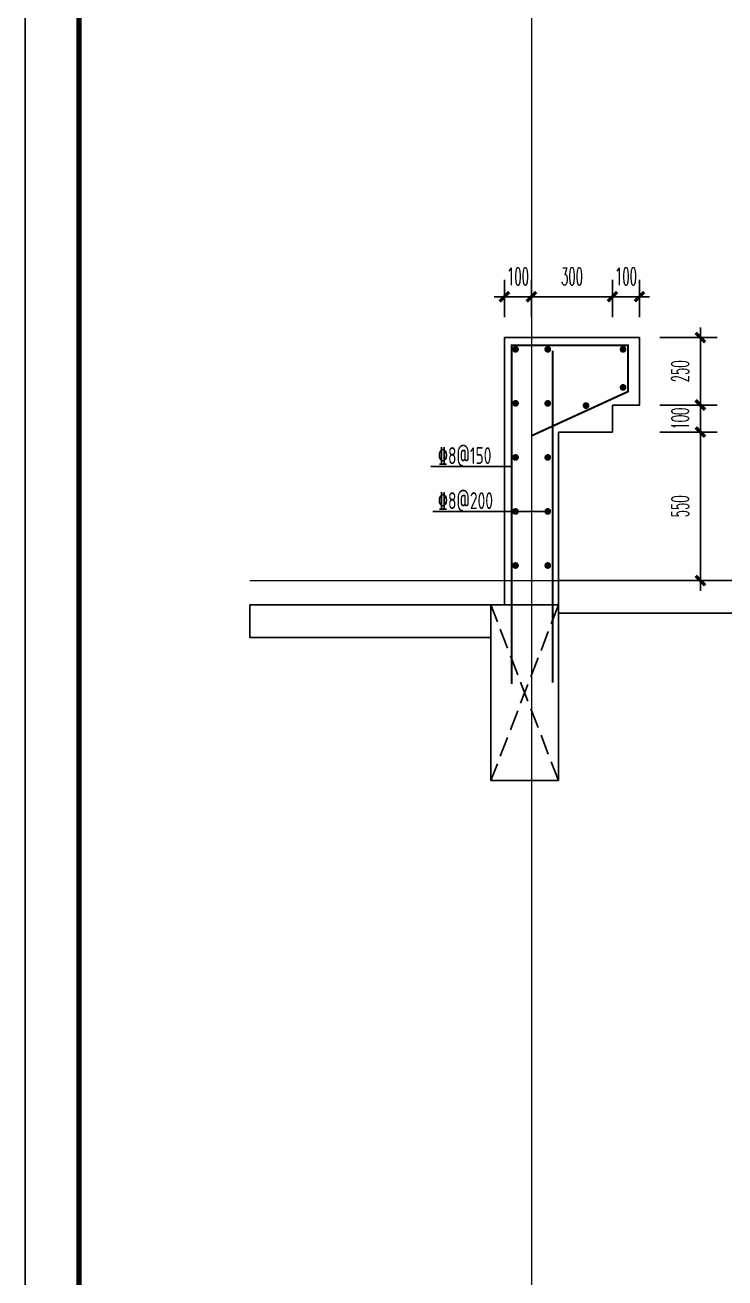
# Model space of a CAD drawing. Extents: x 169490 to 7584583, y -2399407 to 1374371.
# Drawn here: x 755195 to 757785, y 474144 to 478781 of the extents above; entities that cross this region are included whole.
import ezdxf

# ---------------------------------------------------------------- set-up
doc = ezdxf.new("R2010")
doc.units = 0
doc.header["$LTSCALE"] = 100
for name, pattern in [('ACAD_ISO10W100', [18.5, 12, -3, 0.5, -3]), ('DASH', [0.35, 0.25, -0.1]), ('DOTE', [2.42, 2, -0.2, 0.02, -0.2])]:
    doc.linetypes.add(name, pattern=pattern)
doc.layers.get('0').update_dxf_attribs({"linetype": 'CONTINUOUS'})
doc.layers.get('DEFPOINTS').update_dxf_attribs({"linetype": 'CONTINUOUS'})
doc.layers.add('DOTE', color=147, linetype='DOTE', lineweight=15)
for name, color, linetype in [('S-DETL-RBAR', 1, 'CONTINUOUS'), ('S-DETL-TEXT', 7, 'CONTINUOUS'), ('WALL', 7, 'CONTINUOUS'), ('图框', 140, 'CONTINUOUS'), ('尺寸标注', 3, 'CONTINUOUS')]:
    doc.layers.add(name, color=color, linetype=linetype)
doc.styles.add('DIM_FONT_T3', font='SIMPLEX', dxfattribs={"width": 0.494118, "bigfont": 'GBCBIG'})
doc.styles.add('TSSD_REIN', font='tssdeng.shx', dxfattribs={"width": 0.7, "bigfont": 'hztxt.shx'})
doc.dimstyles.new('DIMN100$TCH&&25', dxfattribs={"dimtxt": 63.75, "dimasz": 0.25, "dimexe": 62.5, "dimexo": 75, "dimgap": 43.125, "dimtad": 1, "dimdec": 0, "dimzin": 0, "dimdsep": 46, "dimtxsty": 'DIM_FONT_T3', "dimblk": '_DIMX', "dimcen": 0.09, "dimclrt": 7, "dimadec": 0, "dimazin": 0, "dimtfac": 1, "dimtdec": 0, "dimtix": 1, "dimtmove": 2, "dimatfit": 3, "dimldrblk": '_DIMX', "dimfxl": 10, "dimtolj": 1, "dimtzin": 0, "dimarcsym": 0})

# ---------------------------------------------------------------- blocks, each defined once
blk = doc.blocks.new('_DIMX')
blk.add_line((-150, 0), (150, 0))
at = {"const_width": 50}
blk.add_lwpolyline([(-70, -70), (70, 70)], dxfattribs=at)
blk = doc.blocks.new('*D581')
at = {"layer": 'DEFPOINTS', "color": 0, "transparency": 16777216}
for p in [(757468.6, 477624.8), (757693.9, 477624.8), (757468.6, 477374.8)]:
    blk.add_point(p, dxfattribs=at)
at = {"layer": '尺寸标注', "color": 0, "lineweight": -2, "transparency": 16777216}
for p, q in [((757543.6, 477624.8), (757756.4, 477624.8)), ((757693.9, 477375), (757693.9, 477624.5)), ((757543.6, 477374.8), (757756.4, 477374.8))]:
    blk.add_line(p, q, dxfattribs=at)
at = {"layer": '尺寸标注', "color": 0, "lineweight": -2, "transparency": 16777216, "xscale": 0.25, "yscale": 0.25, "zscale": 0.25}
for p, rotation in [((757693.9, 477624.8), 90), ((757693.9, 477374.8), 270)]:
    blk.add_blockref('_DIMX', p, dxfattribs=dict(at, rotation=rotation))
at = {"layer": '尺寸标注', "color": 7, "transparency": 16777216, "insert": (757618.9, 477499.8), "char_height": 63.75, "attachment_point": 5, "rotation": 90, "style": 'DIM_FONT_T3'}
blk.add_mtext('\\A1;250', dxfattribs=at)
blk = doc.blocks.new('*D582')
at = {"layer": 'DEFPOINTS', "color": 0, "transparency": 16777216}
for p in [(757468.6, 477374.8), (757693.9, 477374.8), (757468.6, 477274.8)]:
    blk.add_point(p, dxfattribs=at)
at = {"layer": '尺寸标注', "color": 0, "lineweight": -2, "transparency": 16777216}
for p, q in [((757543.6, 477374.8), (757756.4, 477374.8)), ((757693.9, 477375), (757693.9, 477375.3)), ((757693.9, 477274.8), (757693.9, 477374.8)), ((757543.6, 477274.8), (757756.4, 477274.8)), ((757693.9, 477274.5), (757693.9, 477274.3))]:
    blk.add_line(p, q, dxfattribs=at)
at = {"layer": '尺寸标注', "color": 0, "lineweight": -2, "transparency": 16777216, "xscale": 0.25, "yscale": 0.25, "zscale": 0.25}
for p, rotation in [((757693.9, 477374.8), 270), ((757693.9, 477274.8), 90)]:
    blk.add_blockref('_DIMX', p, dxfattribs=dict(at, rotation=rotation))
at = {"layer": '尺寸标注', "color": 7, "transparency": 16777216, "insert": (757618.9, 477324.8), "char_height": 63.75, "attachment_point": 5, "rotation": 90, "style": 'DIM_FONT_T3'}
blk.add_mtext('\\A1;100', dxfattribs=at)
blk = doc.blocks.new('*D583')
at = {"layer": 'DEFPOINTS', "color": 0, "transparency": 16777216}
for p in [(757468.6, 477274.8), (757693.9, 477274.8), (757468.6, 476724.8)]:
    blk.add_point(p, dxfattribs=at)
at = {"layer": '尺寸标注', "color": 0, "lineweight": -2, "transparency": 16777216}
for p, q in [((757543.6, 477274.8), (757756.4, 477274.8)), ((757693.9, 476725), (757693.9, 477274.5)), ((757543.6, 476724.8), (757756.4, 476724.8))]:
    blk.add_line(p, q, dxfattribs=at)
at = {"layer": '尺寸标注', "color": 0, "lineweight": -2, "transparency": 16777216, "xscale": 0.25, "yscale": 0.25, "zscale": 0.25}
for p, rotation in [((757693.9, 477274.8), 90), ((757693.9, 476724.8), 270)]:
    blk.add_blockref('_DIMX', p, dxfattribs=dict(at, rotation=rotation))
at = {"layer": '尺寸标注', "color": 7, "transparency": 16777216, "insert": (757618.9, 476999.8), "char_height": 63.75, "attachment_point": 5, "rotation": 90, "style": 'DIM_FONT_T3'}
blk.add_mtext('\\A1;550', dxfattribs=at)
blk = doc.blocks.new('*D584')
at = {"layer": 'DEFPOINTS', "color": 0, "transparency": 16777216}
for p in [(757468.6, 477775.9), (757368.6, 477624.8), (757468.6, 477624.8)]:
    blk.add_point(p, dxfattribs=at)
at = {"layer": '尺寸标注', "color": 0, "lineweight": -2, "transparency": 16777216}
for p, q in [((757368.6, 477699.8), (757368.6, 477838.4)), ((757468.6, 477699.8), (757468.6, 477838.4)), ((757368.3, 477775.9), (757368.1, 477775.9)), ((757368.6, 477775.9), (757468.6, 477775.9)), ((757468.8, 477775.9), (757469.1, 477775.9))]:
    blk.add_line(p, q, dxfattribs=at)
at = {"layer": '尺寸标注', "color": 0, "lineweight": -2, "transparency": 16777216, "xscale": 0.25, "yscale": 0.25, "zscale": 0.25}
blk.add_blockref('_DIMX', (757368.6, 477775.9), dxfattribs=at)
at = {"layer": '尺寸标注', "color": 0, "lineweight": -2, "transparency": 16777216, "xscale": 0.25, "yscale": 0.25, "zscale": 0.25, "rotation": 180}
blk.add_blockref('_DIMX', (757468.6, 477775.9), dxfattribs=at)
at = {"layer": '尺寸标注', "color": 7, "transparency": 16777216, "insert": (757418.6, 477850.9), "char_height": 63.75, "attachment_point": 5, "style": 'DIM_FONT_T3'}
blk.add_mtext('\\A1;100', dxfattribs=at)
blk = doc.blocks.new('*D585')
at = {"layer": 'DEFPOINTS', "color": 0, "transparency": 16777216}
for p in [(757368.6, 477775.9), (757068.6, 477624.8), (757368.6, 477624.8)]:
    blk.add_point(p, dxfattribs=at)
at = {"layer": '尺寸标注', "color": 0, "lineweight": -2, "transparency": 16777216}
for p, q in [((757068.6, 477699.8), (757068.6, 477838.4)), ((757368.6, 477699.8), (757368.6, 477838.4)), ((757068.8, 477775.9), (757368.3, 477775.9))]:
    blk.add_line(p, q, dxfattribs=at)
at = {"layer": '尺寸标注', "color": 0, "lineweight": -2, "transparency": 16777216, "xscale": 0.25, "yscale": 0.25, "zscale": 0.25, "rotation": 180}
blk.add_blockref('_DIMX', (757068.6, 477775.9), dxfattribs=at)
at = {"layer": '尺寸标注', "color": 0, "lineweight": -2, "transparency": 16777216, "xscale": 0.25, "yscale": 0.25, "zscale": 0.25}
blk.add_blockref('_DIMX', (757368.6, 477775.9), dxfattribs=at)
at = {"layer": '尺寸标注', "color": 7, "transparency": 16777216, "insert": (757218.6, 477850.9), "char_height": 63.75, "attachment_point": 5, "style": 'DIM_FONT_T3'}
blk.add_mtext('\\A1;300', dxfattribs=at)
blk = doc.blocks.new('*D598')
at = {"layer": 'DEFPOINTS', "color": 0, "transparency": 16777216}
for p in [(757068.6, 477775.9), (756968.6, 477624.8), (757068.6, 477624.8)]:
    blk.add_point(p, dxfattribs=at)
at = {"layer": '尺寸标注', "color": 0, "lineweight": -2, "transparency": 16777216}
for p, q in [((756968.6, 477699.8), (756968.6, 477838.4)), ((757068.6, 477699.8), (757068.6, 477838.4)), ((756968.3, 477775.9), (756968.1, 477775.9)), ((756968.6, 477775.9), (757068.6, 477775.9)), ((757068.8, 477775.9), (757069.1, 477775.9))]:
    blk.add_line(p, q, dxfattribs=at)
at = {"layer": '尺寸标注', "color": 0, "lineweight": -2, "transparency": 16777216, "xscale": 0.25, "yscale": 0.25, "zscale": 0.25}
blk.add_blockref('_DIMX', (756968.6, 477775.9), dxfattribs=at)
at = {"layer": '尺寸标注', "color": 0, "lineweight": -2, "transparency": 16777216, "xscale": 0.25, "yscale": 0.25, "zscale": 0.25, "rotation": 180}
blk.add_blockref('_DIMX', (757068.6, 477775.9), dxfattribs=at)
at = {"layer": '尺寸标注', "color": 7, "transparency": 16777216, "insert": (757018.6, 477850.9), "char_height": 63.75, "attachment_point": 5, "style": 'DIM_FONT_T3'}
blk.add_mtext('\\A1;100', dxfattribs=at)

msp = doc.modelspace()

# ---------------------------------------------------------------- linework, layer by layer
at = {"layer": 'DOTE', "linetype": 'ACAD_ISO10W100', "ltscale": 100}
for p, q in [((757068.6, 485424.8), (757068.6, 471224.8)), ((756026.8, 476724.8), (760695.7, 476724.8))]:
    msp.add_line(p, q, dxfattribs=at)
at = {"layer": 'S-DETL-RBAR', "const_width": 7.5}
for points in [[(756995.7, 476342.7), (756995.7, 477596.3), (757426.3, 477596.3), (757426.3, 477424.7), (757068.6, 477260.8)], [(757146.6, 477576), (757146.6, 476347.2)]]:
    msp.add_lwpolyline(points, dxfattribs=at)
at = {"layer": 'S-DETL-RBAR', "const_width": 12.5}
for points in [[(757003.4, 477580.9, 1), (757015.9, 477580.9, 1)], [(757122.7, 477580.9, 1), (757135.2, 477580.9, 1)], [(757401.4, 477580.9, 1), (757413.9, 477580.9, 1)], [(757401.4, 477440.1, 1), (757413.9, 477440.1, 1)], [(757003.4, 477380.9, 1), (757015.9, 477380.9, 1)], [(757122.7, 477380.9, 1), (757135.2, 477380.9, 1)], [(757264.4, 477372.8, 1), (757276.9, 477372.8, 1)], [(757003.4, 477180.9, 1), (757015.9, 477180.9, 1)], [(757122.7, 477180.9, 1), (757135.2, 477180.9, 1)], [(757003.4, 476980.9, 1), (757015.9, 476980.9, 1)], [(757122.7, 476980.9, 1), (757135.2, 476980.9, 1)], [(757003.4, 476780.9, 1), (757015.9, 476780.9, 1)], [(757122.7, 476780.9, 1), (757135.2, 476780.9, 1)]]:
    msp.add_lwpolyline(points, format="xyb", close=True, dxfattribs=at)
at = {"layer": 'S-DETL-TEXT'}
for p, q in [((756995.7, 477147.6), (756696.8, 477147.6)), ((757128.9, 476980.9), (756704.1, 476980.9))]:
    msp.add_line(p, q, dxfattribs=at)
at = {"layer": 'WALL'}
for p, q in [((757468.6, 477624.8), (756968.6, 477624.8)), ((756968.6, 477624.8), (756968.6, 476634.8)), ((757468.6, 477374.8), (757468.6, 477624.8)), ((757368.6, 477274.8), (757368.6, 477374.8)), ((757368.6, 477374.8), (757468.6, 477374.8)), ((757168.6, 476634.8), (757168.6, 477274.8)), ((757168.6, 477274.8), (757368.6, 477274.8)), ((759568.6, 476724.8), (757168.6, 476724.8)), ((757168.6, 476634.8), (756026.8, 476634.8)), ((756026.8, 476634.8), (756026.8, 476514.8)), ((756918.6, 476634.8), (756918.6, 475984.7)), ((757168.6, 475984.7), (757168.6, 476634.8)), ((757168.6, 476604.8), (758168.6, 476604.8)), ((756026.8, 476514.8), (756918.6, 476514.8)), ((756918.6, 475984.7), (757168.6, 475984.7))]:
    msp.add_line(p, q, dxfattribs=at)
at = {"layer": 'WALL', "linetype": 'DASH', "ltscale": 3}
for p, q in [((757168.6, 476634.8), (756918.6, 475984.7)), ((757168.6, 475984.7), (756918.6, 476634.8))]:
    msp.add_line(p, q, dxfattribs=at)
at = {"layer": '图框'}
msp.add_lwpolyline([(755194.6, 488385.4), (755194.6, 467365.4), (767074.6, 467365.4), (767074.6, 488385.4)], close=True, dxfattribs=at)
at = {"layer": '图框', "const_width": 20}
msp.add_lwpolyline([(755394.6, 487885.4), (755394.6, 467565.4), (766874.6, 467565.4), (766874.6, 487885.4)], close=True, dxfattribs=at)

# ---------------------------------------------------------------- texts
at = {"layer": 'S-DETL-TEXT', "style": 'TSSD_REIN', "width": 0.7}
for s, p in [('%%1328@150', (756722.2, 477156.4)), ('%%1328@200', (756722.2, 476989.7))]:
    msp.add_text(s, height=62.5, dxfattribs=at).set_placement(p)

# ---------------------------------------------------------------- dimensions: what is measured, and where the dimension line sits
at = {"layer": '尺寸标注'}
for p1, p2, distance, picture, middle in [((756968.6, 477624.8), (757068.6, 477624.8), 151.1, '*D598', (757018.6, 477850.9)), ((757068.6, 477624.8), (757368.6, 477624.8), 151.1, '*D585', (757218.6, 477850.9)), ((757368.6, 477624.8), (757468.6, 477624.8), 151.1, '*D584', (757418.6, 477850.9)), ((757468.6, 477374.8), (757468.6, 477624.8), -225.3, '*D581', (757618.9, 477499.8)), ((757468.6, 477274.8), (757468.6, 477374.8), -225.3, '*D582', (757618.9, 477324.8)), ((757468.6, 476724.8), (757468.6, 477274.8), -225.3, '*D583', (757618.9, 476999.8))]:
    dim = msp.add_aligned_dim(p1=p1, p2=p2, distance=distance, dimstyle='DIMN100$TCH&&25', dxfattribs=at)
    dim.commit()
    dim.dimension.update_dxf_attribs({"geometry": picture, "text_midpoint": middle})

doc.saveas('drawing.dxf')
